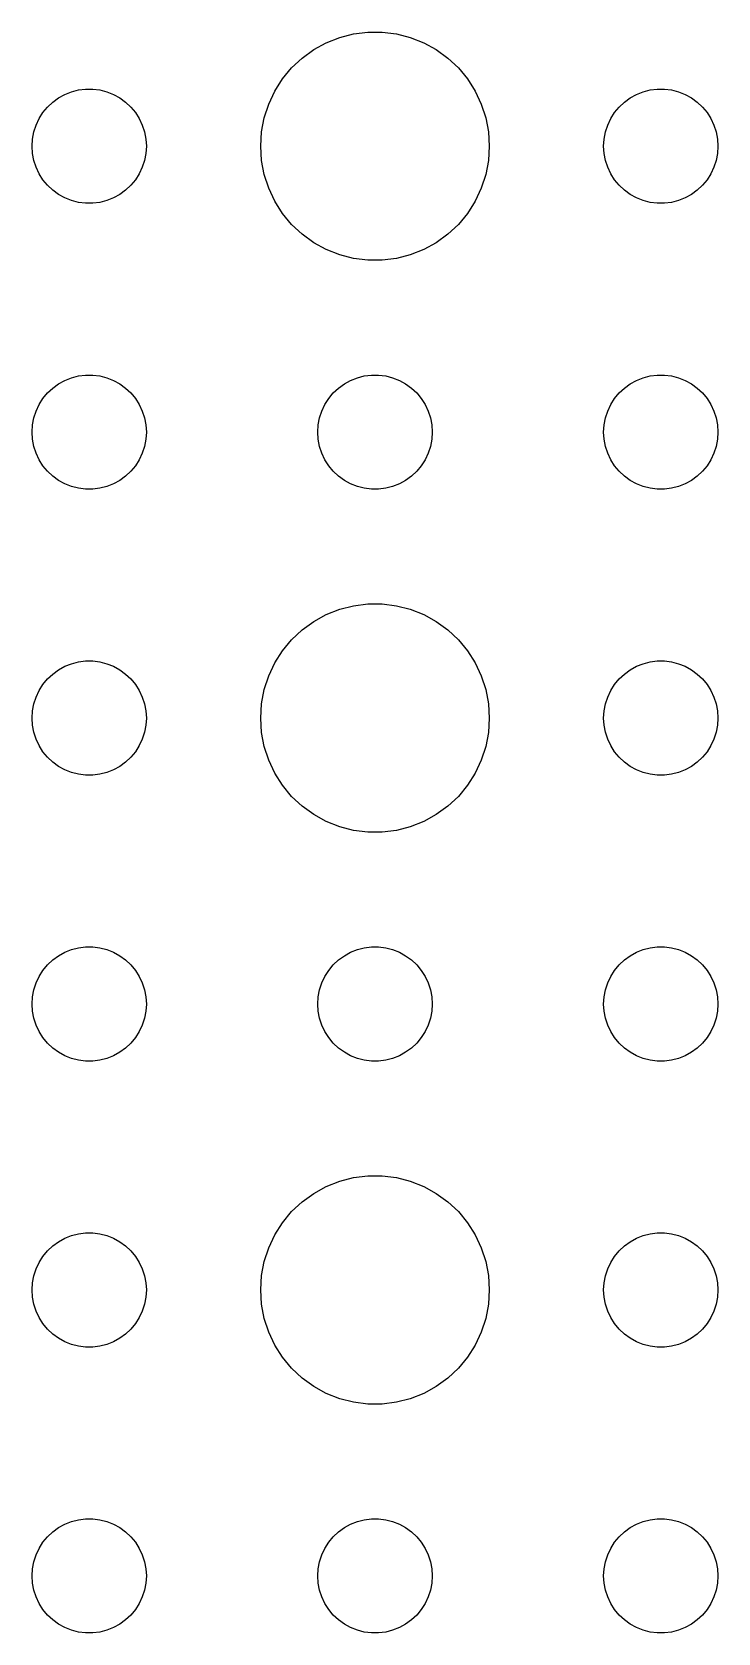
# Model space of a CAD drawing. Header units: metres. Extents: x -157 to 157, y -157 to 157.
# Drawn here: x 66 to 84, y -24 to 17.99 of the extents above; entities that cross this region are included whole.
import ezdxf

# ---------------------------------------------------------------- set-up
doc = ezdxf.new("R2010")
doc.units = ezdxf.units.M

msp = doc.modelspace()

# ---------------------------------------------------------------- linework, layer by layer
for p, q in [((73.3925, 17.533), (73.7227, 17.7145)), ((73.7227, 17.7145), (74.073, 17.8532)), ((74.073, 17.8532), (74.4379, 17.9469)), ((74.4379, 17.9469), (74.8116, 17.9941)), ((74.8116, 17.9941), (75.1884, 17.9941)), ((75.1884, 17.9941), (75.5621, 17.9469)), ((75.5621, 17.9469), (75.927, 17.8532)), ((75.927, 17.8532), (76.2773, 17.7145)), ((76.2773, 17.7145), (76.6075, 17.533)), ((72.8131, 17.0536), (73.0877, 17.3115)), ((73.0877, 17.3115), (73.3925, 17.533)), ((76.6075, 17.533), (76.9123, 17.3115)), ((76.9123, 17.3115), (77.1869, 17.0536)), ((72.573, 16.7634), (72.8131, 17.0536)), ((77.1869, 17.0536), (77.427, 16.7634)), ((66.8613, 16.3572), (67.0365, 16.4266)), ((67.0365, 16.4266), (67.2189, 16.4734)), ((67.2189, 16.4734), (67.4058, 16.497)), ((67.4058, 16.497), (67.5942, 16.497)), ((67.5942, 16.497), (67.7811, 16.4734)), ((67.7811, 16.4734), (67.9635, 16.4266)), ((67.9635, 16.4266), (68.1387, 16.3572)), ((72.2107, 16.1044), (72.3711, 16.4453)), ((72.3711, 16.4453), (72.573, 16.7634)), ((77.427, 16.7634), (77.6289, 16.4453)), ((77.6289, 16.4453), (77.7893, 16.1044)), ((81.8613, 16.3572), (82.0365, 16.4266)), ((82.0365, 16.4266), (82.2189, 16.4734)), ((82.2189, 16.4734), (82.4058, 16.497)), ((82.4058, 16.497), (82.5942, 16.497)), ((82.5942, 16.497), (82.7811, 16.4734)), ((82.7811, 16.4734), (82.9635, 16.4266)), ((82.9635, 16.4266), (83.1387, 16.3572)), ((66.2865, 15.8817), (66.4065, 16.0268)), ((66.4065, 16.0268), (66.5439, 16.1558)), ((66.5439, 16.1558), (66.6963, 16.2665)), ((66.6963, 16.2665), (66.8613, 16.3572)), ((68.1387, 16.3572), (68.3037, 16.2665)), ((68.3037, 16.2665), (68.4561, 16.1558)), ((68.4561, 16.1558), (68.5934, 16.0268)), ((68.5934, 16.0268), (68.7135, 15.8817)), ((72.0943, 15.7461), (72.2107, 16.1044)), ((77.7893, 16.1044), (77.9057, 15.7461)), ((81.2865, 15.8817), (81.4065, 16.0268)), ((81.4065, 16.0268), (81.5439, 16.1558)), ((81.5439, 16.1558), (81.6963, 16.2665)), ((81.6963, 16.2665), (81.8613, 16.3572)), ((83.1387, 16.3572), (83.3037, 16.2665)), ((83.3037, 16.2665), (83.4561, 16.1558)), ((83.4561, 16.1558), (83.5934, 16.0268)), ((83.5934, 16.0268), (83.7135, 15.8817)), ((66.0471, 15.373), (66.1053, 15.5522)), ((66.1053, 15.5522), (66.1855, 15.7226)), ((66.1855, 15.7226), (66.2865, 15.8817)), ((68.7135, 15.8817), (68.8145, 15.7226)), ((68.8145, 15.7226), (68.8947, 15.5522)), ((68.8947, 15.5522), (68.9529, 15.373)), ((72.0237, 15.376), (72.0943, 15.7461)), ((77.9057, 15.7461), (77.9763, 15.376)), ((81.0471, 15.373), (81.1053, 15.5522)), ((81.1053, 15.5522), (81.1855, 15.7226)), ((81.1855, 15.7226), (81.2865, 15.8817)), ((83.7135, 15.8817), (83.8145, 15.7226)), ((83.8145, 15.7226), (83.8947, 15.5522)), ((83.8947, 15.5522), (83.9529, 15.373)), ((66, 15), (66.0118, 15.188)), ((66.0118, 15.188), (66.0471, 15.373)), ((68.9529, 15.373), (68.9882, 15.188)), ((68.9882, 15.188), (69, 15)), ((72, 15), (72.0237, 15.376)), ((77.9763, 15.376), (78, 15)), ((81, 15), (81.0118, 15.188)), ((81.0118, 15.188), (81.0471, 15.373)), ((83.9529, 15.373), (83.9882, 15.188)), ((83.9882, 15.188), (84, 15)), ((66.0118, 14.812), (66, 15)), ((66.0471, 14.627), (66.0118, 14.812)), ((68.9882, 14.812), (68.9529, 14.627)), ((69, 15), (68.9882, 14.812)), ((72.0237, 14.624), (72, 15)), ((78, 15), (77.9763, 14.624)), ((81.0118, 14.812), (81, 15)), ((81.0471, 14.627), (81.0118, 14.812)), ((83.9882, 14.812), (83.9529, 14.627)), ((84, 15), (83.9882, 14.812)), ((66.1053, 14.4478), (66.0471, 14.627)), ((66.1855, 14.2774), (66.1053, 14.4478)), ((66.2865, 14.1183), (66.1855, 14.2774)), ((68.8145, 14.2774), (68.7135, 14.1183)), ((68.8947, 14.4478), (68.8145, 14.2774)), ((68.9529, 14.627), (68.8947, 14.4478)), ((72.0943, 14.2539), (72.0237, 14.624)), ((77.9763, 14.624), (77.9057, 14.2539)), ((81.1053, 14.4478), (81.0471, 14.627)), ((81.1855, 14.2774), (81.1053, 14.4478)), ((81.2865, 14.1183), (81.1855, 14.2774)), ((83.8145, 14.2774), (83.7135, 14.1183)), ((83.8947, 14.4478), (83.8145, 14.2774)), ((83.9529, 14.627), (83.8947, 14.4478)), ((66.4065, 13.9732), (66.2865, 14.1183)), ((66.5439, 13.8442), (66.4065, 13.9732)), ((68.5934, 13.9732), (68.4561, 13.8442)), ((68.7135, 14.1183), (68.5934, 13.9732)), ((72.2107, 13.8956), (72.0943, 14.2539)), ((72.3711, 13.5547), (72.2107, 13.8956)), ((77.7893, 13.8956), (77.6289, 13.5547)), ((77.9057, 14.2539), (77.7893, 13.8956)), ((81.4065, 13.9732), (81.2865, 14.1183)), ((81.5439, 13.8442), (81.4065, 13.9732)), ((83.5934, 13.9732), (83.4561, 13.8442)), ((83.7135, 14.1183), (83.5934, 13.9732)), ((66.6963, 13.7335), (66.5439, 13.8442)), ((66.8613, 13.6427), (66.6963, 13.7335)), ((67.0365, 13.5734), (66.8613, 13.6427)), ((67.2189, 13.5266), (67.0365, 13.5734)), ((67.4058, 13.5029), (67.2189, 13.5266)), ((67.5942, 13.5029), (67.4058, 13.5029)), ((67.7811, 13.5266), (67.5942, 13.5029)), ((67.9635, 13.5734), (67.7811, 13.5266)), ((68.1387, 13.6427), (67.9635, 13.5734)), ((68.3037, 13.7335), (68.1387, 13.6427)), ((68.4561, 13.8442), (68.3037, 13.7335)), ((72.573, 13.2366), (72.3711, 13.5547)), ((77.6289, 13.5547), (77.427, 13.2366)), ((81.6963, 13.7335), (81.5439, 13.8442)), ((81.8613, 13.6427), (81.6963, 13.7335)), ((82.0365, 13.5734), (81.8613, 13.6427)), ((82.2189, 13.5266), (82.0365, 13.5734)), ((82.4058, 13.5029), (82.2189, 13.5266)), ((82.5942, 13.5029), (82.4058, 13.5029)), ((82.7811, 13.5266), (82.5942, 13.5029)), ((82.9635, 13.5734), (82.7811, 13.5266)), ((83.1387, 13.6427), (82.9635, 13.5734)), ((83.3037, 13.7335), (83.1387, 13.6427)), ((83.4561, 13.8442), (83.3037, 13.7335)), ((72.8131, 12.9464), (72.573, 13.2366)), ((77.427, 13.2366), (77.1869, 12.9464)), ((73.0877, 12.6884), (72.8131, 12.9464)), ((73.3925, 12.467), (73.0877, 12.6884)), ((76.9123, 12.6884), (76.6075, 12.467)), ((77.1869, 12.9464), (76.9123, 12.6884)), ((73.7227, 12.2855), (73.3925, 12.467)), ((74.073, 12.1468), (73.7227, 12.2855)), ((76.2773, 12.2855), (75.927, 12.1468)), ((76.6075, 12.467), (76.2773, 12.2855)), ((74.4379, 12.0531), (74.073, 12.1468)), ((74.8116, 12.0059), (74.4379, 12.0531)), ((75.1884, 12.0059), (74.8116, 12.0059)), ((75.5621, 12.0531), (75.1884, 12.0059)), ((75.927, 12.1468), (75.5621, 12.0531)), ((66.6963, 8.76648), (66.8613, 8.85724)), ((66.8613, 8.85724), (67.0365, 8.92657)), ((67.0365, 8.92657), (67.2189, 8.97342)), ((67.2189, 8.97342), (67.4058, 8.99704)), ((67.4058, 8.99704), (67.5942, 8.99704)), ((67.5942, 8.99704), (67.7811, 8.97342)), ((67.7811, 8.97342), (67.9635, 8.92657)), ((67.9635, 8.92657), (68.1387, 8.85724)), ((68.1387, 8.85724), (68.3037, 8.76648)), ((74.1963, 8.76648), (74.3613, 8.85724)), ((74.3613, 8.85724), (74.5365, 8.92657)), ((74.5365, 8.92657), (74.7189, 8.97342)), ((74.7189, 8.97342), (74.9058, 8.99704)), ((74.9058, 8.99704), (75.0942, 8.99704)), ((75.0942, 8.99704), (75.2811, 8.97342)), ((75.2811, 8.97342), (75.4635, 8.92657)), ((75.4635, 8.92657), (75.6387, 8.85724)), ((75.6387, 8.85724), (75.8037, 8.76648)), ((81.6963, 8.76648), (81.8613, 8.85724)), ((81.8613, 8.85724), (82.0365, 8.92657)), ((82.0365, 8.92657), (82.2189, 8.97342)), ((82.2189, 8.97342), (82.4058, 8.99704)), ((82.4058, 8.99704), (82.5942, 8.99704)), ((82.5942, 8.99704), (82.7811, 8.97342)), ((82.7811, 8.97342), (82.9635, 8.92657)), ((82.9635, 8.92657), (83.1387, 8.85724)), ((83.1387, 8.85724), (83.3037, 8.76648)), ((66.2865, 8.38167), (66.4065, 8.52681)), ((66.4065, 8.52681), (66.5439, 8.65576)), ((66.5439, 8.65576), (66.6963, 8.76648)), ((68.3037, 8.76648), (68.4561, 8.65576)), ((68.4561, 8.65576), (68.5934, 8.52681)), ((68.5934, 8.52681), (68.7135, 8.38167)), ((73.7865, 8.38167), (73.9065, 8.52681)), ((73.9065, 8.52681), (74.0439, 8.65576)), ((74.0439, 8.65576), (74.1963, 8.76648)), ((75.8037, 8.76648), (75.9561, 8.65576)), ((75.9561, 8.65576), (76.0934, 8.52681)), ((76.0934, 8.52681), (76.2135, 8.38167)), ((81.2865, 8.38167), (81.4065, 8.52681)), ((81.4065, 8.52681), (81.5439, 8.65576)), ((81.5439, 8.65576), (81.6963, 8.76648)), ((83.3037, 8.76648), (83.4561, 8.65576)), ((83.4561, 8.65576), (83.5934, 8.52681)), ((83.5934, 8.52681), (83.7135, 8.38167)), ((66.0471, 7.87303), (66.1053, 8.05219)), ((66.1053, 8.05219), (66.1855, 8.22263)), ((66.1855, 8.22263), (66.2865, 8.38167)), ((68.7135, 8.38167), (68.8145, 8.22263)), ((68.8145, 8.22263), (68.8947, 8.05219)), ((68.8947, 8.05219), (68.9529, 7.87303)), ((73.5471, 7.87303), (73.6053, 8.05219)), ((73.6053, 8.05219), (73.6855, 8.22263)), ((73.6855, 8.22263), (73.7865, 8.38167)), ((76.2135, 8.38167), (76.3145, 8.22263)), ((76.3145, 8.22263), (76.3947, 8.05219)), ((76.3947, 8.05219), (76.4529, 7.87303)), ((81.0471, 7.87303), (81.1053, 8.05219)), ((81.1053, 8.05219), (81.1855, 8.22263)), ((81.1855, 8.22263), (81.2865, 8.38167)), ((83.7135, 8.38167), (83.8145, 8.22263)), ((83.8145, 8.22263), (83.8947, 8.05219)), ((83.8947, 8.05219), (83.9529, 7.87303)), ((66, 7.5), (66.0118, 7.68799)), ((66.0118, 7.68799), (66.0471, 7.87303)), ((68.9529, 7.87303), (68.9882, 7.68799)), ((68.9882, 7.68799), (69, 7.5)), ((73.5, 7.5), (73.5118, 7.68799)), ((73.5118, 7.68799), (73.5471, 7.87303)), ((76.4529, 7.87303), (76.4882, 7.68799)), ((76.4882, 7.68799), (76.5, 7.5)), ((81, 7.5), (81.0118, 7.68799)), ((81.0118, 7.68799), (81.0471, 7.87303)), ((83.9529, 7.87303), (83.9882, 7.68799)), ((83.9882, 7.68799), (84, 7.5)), ((66.0118, 7.312), (66, 7.5)), ((66.0471, 7.12695), (66.0118, 7.312)), ((68.9882, 7.312), (68.9529, 7.12695)), ((69, 7.5), (68.9882, 7.312)), ((73.5118, 7.312), (73.5, 7.5)), ((73.5471, 7.12695), (73.5118, 7.312)), ((76.4882, 7.312), (76.4529, 7.12695)), ((76.5, 7.5), (76.4882, 7.312)), ((81.0118, 7.312), (81, 7.5)), ((81.0471, 7.12695), (81.0118, 7.312)), ((83.9882, 7.312), (83.9529, 7.12695)), ((84, 7.5), (83.9882, 7.312)), ((66.1053, 6.9478), (66.0471, 7.12695)), ((66.1855, 6.77736), (66.1053, 6.9478)), ((66.2865, 6.61832), (66.1855, 6.77736)), ((68.8145, 6.77736), (68.7135, 6.61832)), ((68.8947, 6.9478), (68.8145, 6.77736)), ((68.9529, 7.12695), (68.8947, 6.9478)), ((73.6053, 6.9478), (73.5471, 7.12695)), ((73.6855, 6.77736), (73.6053, 6.9478)), ((73.7865, 6.61832), (73.6855, 6.77736)), ((76.3145, 6.77736), (76.2135, 6.61832)), ((76.3947, 6.9478), (76.3145, 6.77736)), ((76.4529, 7.12695), (76.3947, 6.9478)), ((81.1053, 6.9478), (81.0471, 7.12695)), ((81.1855, 6.77736), (81.1053, 6.9478)), ((81.2865, 6.61832), (81.1855, 6.77736)), ((83.8145, 6.77736), (83.7135, 6.61832)), ((83.8947, 6.9478), (83.8145, 6.77736)), ((83.9529, 7.12695), (83.8947, 6.9478)), ((66.4065, 6.47318), (66.2865, 6.61832)), ((66.5439, 6.34422), (66.4065, 6.47318)), ((66.6963, 6.23351), (66.5439, 6.34422)), ((68.4561, 6.34422), (68.3037, 6.23351)), ((68.5934, 6.47318), (68.4561, 6.34422)), ((68.7135, 6.61832), (68.5934, 6.47318)), ((73.9065, 6.47318), (73.7865, 6.61832)), ((74.0439, 6.34422), (73.9065, 6.47318)), ((74.1963, 6.23351), (74.0439, 6.34422)), ((75.9561, 6.34422), (75.8037, 6.23351)), ((76.0934, 6.47318), (75.9561, 6.34422)), ((76.2135, 6.61832), (76.0934, 6.47318)), ((81.4065, 6.47318), (81.2865, 6.61832)), ((81.5439, 6.34422), (81.4065, 6.47318)), ((81.6963, 6.23351), (81.5439, 6.34422)), ((83.4561, 6.34422), (83.3037, 6.23351)), ((83.5934, 6.47318), (83.4561, 6.34422)), ((83.7135, 6.61832), (83.5934, 6.47318)), ((66.8613, 6.14275), (66.6963, 6.23351)), ((67.0365, 6.07341), (66.8613, 6.14275)), ((67.2189, 6.02657), (67.0365, 6.07341)), ((67.4058, 6.00294), (67.2189, 6.02657)), ((67.5942, 6.00294), (67.4058, 6.00294)), ((67.7811, 6.02657), (67.5942, 6.00294)), ((67.9635, 6.07341), (67.7811, 6.02657)), ((68.1387, 6.14275), (67.9635, 6.07341)), ((68.3037, 6.23351), (68.1387, 6.14275)), ((74.3613, 6.14275), (74.1963, 6.23351)), ((74.5365, 6.07341), (74.3613, 6.14275)), ((74.7189, 6.02657), (74.5365, 6.07341)), ((74.9058, 6.00294), (74.7189, 6.02657)), ((75.0942, 6.00294), (74.9058, 6.00294)), ((75.2811, 6.02657), (75.0942, 6.00294)), ((75.4635, 6.07341), (75.2811, 6.02657)), ((75.6387, 6.14275), (75.4635, 6.07341)), ((75.8037, 6.23351), (75.6387, 6.14275)), ((81.8613, 6.14275), (81.6963, 6.23351)), ((82.0365, 6.07341), (81.8613, 6.14275)), ((82.2189, 6.02657), (82.0365, 6.07341)), ((82.4058, 6.00294), (82.2189, 6.02657)), ((82.5942, 6.00294), (82.4058, 6.00294)), ((82.7811, 6.02657), (82.5942, 6.00294)), ((82.9635, 6.07341), (82.7811, 6.02657)), ((83.1387, 6.14275), (82.9635, 6.07341)), ((83.3037, 6.23351), (83.1387, 6.14275)), ((74.073, 2.85316), (74.4379, 2.94685)), ((74.4379, 2.94685), (74.8116, 2.99408)), ((74.8116, 2.99408), (75.1884, 2.99408)), ((75.1884, 2.99408), (75.5621, 2.94685)), ((75.5621, 2.94685), (75.927, 2.85316)), ((73.0877, 2.31154), (73.3925, 2.53297)), ((73.3925, 2.53297), (73.7227, 2.71448)), ((73.7227, 2.71448), (74.073, 2.85316)), ((75.927, 2.85316), (76.2773, 2.71448)), ((76.2773, 2.71448), (76.6075, 2.53297)), ((76.6075, 2.53297), (76.9123, 2.31154)), ((72.8131, 2.05363), (73.0877, 2.31154)), ((76.9123, 2.31154), (77.1869, 2.05363)), ((72.3711, 1.44525), (72.573, 1.76335)), ((72.573, 1.76335), (72.8131, 2.05363)), ((77.1869, 2.05363), (77.427, 1.76335)), ((77.427, 1.76335), (77.6289, 1.44525)), ((66.5439, 1.15576), (66.6963, 1.26648)), ((66.6963, 1.26648), (66.8613, 1.35724)), ((66.8613, 1.35724), (67.0365, 1.42657)), ((67.0365, 1.42657), (67.2189, 1.47342)), ((67.2189, 1.47342), (67.4058, 1.49704)), ((67.4058, 1.49704), (67.5942, 1.49704)), ((67.5942, 1.49704), (67.7811, 1.47342)), ((67.7811, 1.47342), (67.9635, 1.42657)), ((67.9635, 1.42657), (68.1387, 1.35724)), ((68.1387, 1.35724), (68.3037, 1.26648)), ((68.3037, 1.26648), (68.4561, 1.15576)), ((72.2107, 1.10437), (72.3711, 1.44525)), ((77.6289, 1.44525), (77.7893, 1.10437)), ((81.5439, 1.15576), (81.6963, 1.26648)), ((81.6963, 1.26648), (81.8613, 1.35724)), ((81.8613, 1.35724), (82.0365, 1.42657)), ((82.0365, 1.42657), (82.2189, 1.47342)), ((82.2189, 1.47342), (82.4058, 1.49704)), ((82.4058, 1.49704), (82.5942, 1.49704)), ((82.5942, 1.49704), (82.7811, 1.47342)), ((82.7811, 1.47342), (82.9635, 1.42657)), ((82.9635, 1.42657), (83.1387, 1.35724)), ((83.1387, 1.35724), (83.3037, 1.26648)), ((83.3037, 1.26648), (83.4561, 1.15576)), ((66.1855, 0.72263), (66.2865, 0.88167)), ((66.2865, 0.88167), (66.4065, 1.02681)), ((66.4065, 1.02681), (66.5439, 1.15576)), ((68.4561, 1.15576), (68.5934, 1.02681)), ((68.5934, 1.02681), (68.7135, 0.88167)), ((68.7135, 0.88167), (68.8145, 0.72263)), ((72.0943, 0.74606), (72.2107, 1.10437)), ((77.7893, 1.10437), (77.9057, 0.74606)), ((81.1855, 0.72263), (81.2865, 0.88167)), ((81.2865, 0.88167), (81.4065, 1.02681)), ((81.4065, 1.02681), (81.5439, 1.15576)), ((83.4561, 1.15576), (83.5934, 1.02681)), ((83.5934, 1.02681), (83.7135, 0.88167)), ((83.7135, 0.88167), (83.8145, 0.72263)), ((66.0471, 0.37303), (66.1053, 0.55219)), ((66.1053, 0.55219), (66.1855, 0.72263)), ((68.8145, 0.72263), (68.8947, 0.55219)), ((68.8947, 0.55219), (68.9529, 0.37303)), ((72.0237, 0.37599), (72.0943, 0.74606)), ((77.9057, 0.74606), (77.9763, 0.37599)), ((81.0471, 0.37303), (81.1053, 0.55219)), ((81.1053, 0.55219), (81.1855, 0.72263)), ((83.8145, 0.72263), (83.8947, 0.55219)), ((83.8947, 0.55219), (83.9529, 0.37303)), ((66, 0), (66.0118, 0.18799)), ((66.0118, -0.18799), (66, 0)), ((66.0118, 0.18799), (66.0471, 0.37303)), ((68.9529, 0.37303), (68.9882, 0.18799)), ((68.9882, 0.18799), (69, 0)), ((69, 0), (68.9882, -0.18799)), ((72, 0), (72.0237, 0.37599)), ((72.0237, -0.37599), (72, 0)), ((77.9763, 0.37599), (78, 0)), ((78, 0), (77.9763, -0.37599)), ((81, 0), (81.0118, 0.18799)), ((81.0118, -0.18799), (81, 0)), ((81.0118, 0.18799), (81.0471, 0.37303)), ((83.9529, 0.37303), (83.9882, 0.18799)), ((83.9882, 0.18799), (84, 0)), ((84, 0), (83.9882, -0.18799)), ((66.0471, -0.37303), (66.0118, -0.18799)), ((66.1053, -0.55219), (66.0471, -0.37303)), ((68.9529, -0.37303), (68.8947, -0.55219)), ((68.9882, -0.18799), (68.9529, -0.37303)), ((72.0943, -0.74606), (72.0237, -0.37599)), ((77.9763, -0.37599), (77.9057, -0.74606)), ((81.0471, -0.37303), (81.0118, -0.18799)), ((81.1053, -0.55219), (81.0471, -0.37303)), ((83.9529, -0.37303), (83.8947, -0.55219)), ((83.9882, -0.18799), (83.9529, -0.37303)), ((66.1855, -0.72263), (66.1053, -0.55219)), ((66.2865, -0.88167), (66.1855, -0.72263)), ((68.8145, -0.72263), (68.7135, -0.88167)), ((68.8947, -0.55219), (68.8145, -0.72263)), ((72.2107, -1.10437), (72.0943, -0.74606)), ((77.9057, -0.74606), (77.7893, -1.10437)), ((81.1855, -0.72263), (81.1053, -0.55219)), ((81.2865, -0.88167), (81.1855, -0.72263)), ((83.8145, -0.72263), (83.7135, -0.88167)), ((83.8947, -0.55219), (83.8145, -0.72263)), ((66.4065, -1.02681), (66.2865, -0.88167)), ((66.5439, -1.15576), (66.4065, -1.02681)), ((66.6963, -1.26648), (66.5439, -1.15576)), ((68.4561, -1.15576), (68.3037, -1.26648)), ((68.5934, -1.02681), (68.4561, -1.15576)), ((68.7135, -0.88167), (68.5934, -1.02681)), ((72.3711, -1.44525), (72.2107, -1.10437)), ((77.7893, -1.10437), (77.6289, -1.44525)), ((81.4065, -1.02681), (81.2865, -0.88167)), ((81.5439, -1.15576), (81.4065, -1.02681)), ((81.6963, -1.26648), (81.5439, -1.15576)), ((83.4561, -1.15576), (83.3037, -1.26648)), ((83.5934, -1.02681), (83.4561, -1.15576)), ((83.7135, -0.88167), (83.5934, -1.02681)), ((66.8613, -1.35724), (66.6963, -1.26648)), ((67.0365, -1.42657), (66.8613, -1.35724)), ((67.2189, -1.47342), (67.0365, -1.42657)), ((67.4058, -1.49704), (67.2189, -1.47342)), ((67.5942, -1.49704), (67.4058, -1.49704)), ((67.7811, -1.47342), (67.5942, -1.49704)), ((67.9635, -1.42657), (67.7811, -1.47342)), ((68.1387, -1.35724), (67.9635, -1.42657)), ((68.3037, -1.26648), (68.1387, -1.35724)), ((72.573, -1.76335), (72.3711, -1.44525)), ((77.6289, -1.44525), (77.427, -1.76335)), ((81.8613, -1.35724), (81.6963, -1.26648)), ((82.0365, -1.42657), (81.8613, -1.35724)), ((82.2189, -1.47342), (82.0365, -1.42657)), ((82.4058, -1.49704), (82.2189, -1.47342)), ((82.5942, -1.49704), (82.4058, -1.49704)), ((82.7811, -1.47342), (82.5942, -1.49704)), ((82.9635, -1.42657), (82.7811, -1.47342)), ((83.1387, -1.35724), (82.9635, -1.42657)), ((83.3037, -1.26648), (83.1387, -1.35724)), ((72.8131, -2.05363), (72.573, -1.76335)), ((73.0877, -2.31154), (72.8131, -2.05363)), ((77.1869, -2.05363), (76.9123, -2.31154)), ((77.427, -1.76335), (77.1869, -2.05363)), ((73.3925, -2.53297), (73.0877, -2.31154)), ((76.9123, -2.31154), (76.6075, -2.53297)), ((73.7227, -2.71448), (73.3925, -2.53297)), ((74.073, -2.85316), (73.7227, -2.71448)), ((74.4379, -2.94685), (74.073, -2.85316)), ((75.927, -2.85316), (75.5621, -2.94685)), ((76.2773, -2.71448), (75.927, -2.85316)), ((76.6075, -2.53297), (76.2773, -2.71448)), ((74.8116, -2.99408), (74.4379, -2.94685)), ((75.1884, -2.99408), (74.8116, -2.99408)), ((75.5621, -2.94685), (75.1884, -2.99408)), ((66.5439, -6.34422), (66.6963, -6.23351)), ((66.6963, -6.23351), (66.8613, -6.14275)), ((66.8613, -6.14275), (67.0365, -6.07341)), ((67.0365, -6.07341), (67.2189, -6.02657)), ((67.2189, -6.02657), (67.4058, -6.00294)), ((67.4058, -6.00294), (67.5942, -6.00294)), ((67.5942, -6.00294), (67.7811, -6.02657)), ((67.7811, -6.02657), (67.9635, -6.07341)), ((67.9635, -6.07341), (68.1387, -6.14275)), ((68.1387, -6.14275), (68.3037, -6.23351)), ((68.3037, -6.23351), (68.4561, -6.34422)), ((74.0439, -6.34422), (74.1963, -6.23351)), ((74.1963, -6.23351), (74.3613, -6.14275)), ((74.3613, -6.14275), (74.5365, -6.07341)), ((74.5365, -6.07341), (74.7189, -6.02657)), ((74.7189, -6.02657), (74.9058, -6.00294)), ((74.9058, -6.00294), (75.0942, -6.00294)), ((75.0942, -6.00294), (75.2811, -6.02657)), ((75.2811, -6.02657), (75.4635, -6.07341)), ((75.4635, -6.07341), (75.6387, -6.14275)), ((75.6387, -6.14275), (75.8037, -6.23351)), ((75.8037, -6.23351), (75.9561, -6.34422)), ((81.5439, -6.34422), (81.6963, -6.23351)), ((81.6963, -6.23351), (81.8613, -6.14275)), ((81.8613, -6.14275), (82.0365, -6.07341)), ((82.0365, -6.07341), (82.2189, -6.02657)), ((82.2189, -6.02657), (82.4058, -6.00294)), ((82.4058, -6.00294), (82.5942, -6.00294)), ((82.5942, -6.00294), (82.7811, -6.02657)), ((82.7811, -6.02657), (82.9635, -6.07341)), ((82.9635, -6.07341), (83.1387, -6.14275)), ((83.1387, -6.14275), (83.3037, -6.23351)), ((83.3037, -6.23351), (83.4561, -6.34422)), ((66.1855, -6.77736), (66.2865, -6.61832)), ((66.2865, -6.61832), (66.4065, -6.47318)), ((66.4065, -6.47318), (66.5439, -6.34422)), ((68.4561, -6.34422), (68.5934, -6.47318)), ((68.5934, -6.47318), (68.7135, -6.61832)), ((68.7135, -6.61832), (68.8145, -6.77736)), ((73.6855, -6.77736), (73.7865, -6.61832)), ((73.7865, -6.61832), (73.9065, -6.47318)), ((73.9065, -6.47318), (74.0439, -6.34422)), ((75.9561, -6.34422), (76.0934, -6.47318)), ((76.0934, -6.47318), (76.2135, -6.61832)), ((76.2135, -6.61832), (76.3145, -6.77736)), ((81.1855, -6.77736), (81.2865, -6.61832)), ((81.2865, -6.61832), (81.4065, -6.47318)), ((81.4065, -6.47318), (81.5439, -6.34422)), ((83.4561, -6.34422), (83.5934, -6.47318)), ((83.5934, -6.47318), (83.7135, -6.61832)), ((83.7135, -6.61832), (83.8145, -6.77736)), ((66.0118, -7.312), (66.0471, -7.12695)), ((66.0471, -7.12695), (66.1053, -6.9478)), ((66.1053, -6.9478), (66.1855, -6.77736)), ((68.8145, -6.77736), (68.8947, -6.9478)), ((68.8947, -6.9478), (68.9529, -7.12695)), ((68.9529, -7.12695), (68.9882, -7.312)), ((73.5118, -7.312), (73.5471, -7.12695)), ((73.5471, -7.12695), (73.6053, -6.9478)), ((73.6053, -6.9478), (73.6855, -6.77736)), ((76.3145, -6.77736), (76.3947, -6.9478)), ((76.3947, -6.9478), (76.4529, -7.12695)), ((76.4529, -7.12695), (76.4882, -7.312)), ((81.0118, -7.312), (81.0471, -7.12695)), ((81.0471, -7.12695), (81.1053, -6.9478)), ((81.1053, -6.9478), (81.1855, -6.77736)), ((83.8145, -6.77736), (83.8947, -6.9478)), ((83.8947, -6.9478), (83.9529, -7.12695)), ((83.9529, -7.12695), (83.9882, -7.312)), ((66, -7.5), (66.0118, -7.312)), ((66.0118, -7.68799), (66, -7.5)), ((68.9882, -7.312), (69, -7.5)), ((69, -7.5), (68.9882, -7.68799)), ((73.5, -7.5), (73.5118, -7.312)), ((73.5118, -7.68799), (73.5, -7.5)), ((76.4882, -7.312), (76.5, -7.5)), ((76.5, -7.5), (76.4882, -7.68799)), ((81, -7.5), (81.0118, -7.312)), ((81.0118, -7.68799), (81, -7.5)), ((83.9882, -7.312), (84, -7.5)), ((84, -7.5), (83.9882, -7.68799)), ((66.0471, -7.87303), (66.0118, -7.68799)), ((66.1053, -8.05219), (66.0471, -7.87303)), ((68.9529, -7.87303), (68.8947, -8.05219)), ((68.9882, -7.68799), (68.9529, -7.87303)), ((73.5471, -7.87303), (73.5118, -7.68799)), ((73.6053, -8.05219), (73.5471, -7.87303)), ((76.4529, -7.87303), (76.3947, -8.05219)), ((76.4882, -7.68799), (76.4529, -7.87303)), ((81.0471, -7.87303), (81.0118, -7.68799)), ((81.1053, -8.05219), (81.0471, -7.87303)), ((83.9529, -7.87303), (83.8947, -8.05219)), ((83.9882, -7.68799), (83.9529, -7.87303)), ((66.1855, -8.22263), (66.1053, -8.05219)), ((66.2865, -8.38167), (66.1855, -8.22263)), ((66.4065, -8.52681), (66.2865, -8.38167)), ((68.7135, -8.38167), (68.5934, -8.52681)), ((68.8145, -8.22263), (68.7135, -8.38167)), ((68.8947, -8.05219), (68.8145, -8.22263)), ((73.6855, -8.22263), (73.6053, -8.05219)), ((73.7865, -8.38167), (73.6855, -8.22263)), ((73.9065, -8.52681), (73.7865, -8.38167)), ((76.2135, -8.38167), (76.0934, -8.52681)), ((76.3145, -8.22263), (76.2135, -8.38167)), ((76.3947, -8.05219), (76.3145, -8.22263)), ((81.1855, -8.22263), (81.1053, -8.05219)), ((81.2865, -8.38167), (81.1855, -8.22263)), ((81.4065, -8.52681), (81.2865, -8.38167)), ((83.7135, -8.38167), (83.5934, -8.52681)), ((83.8145, -8.22263), (83.7135, -8.38167)), ((83.8947, -8.05219), (83.8145, -8.22263)), ((66.5439, -8.65576), (66.4065, -8.52681)), ((66.6963, -8.76648), (66.5439, -8.65576)), ((66.8613, -8.85724), (66.6963, -8.76648)), ((68.3037, -8.76648), (68.1387, -8.85724)), ((68.4561, -8.65576), (68.3037, -8.76648)), ((68.5934, -8.52681), (68.4561, -8.65576)), ((74.0439, -8.65576), (73.9065, -8.52681)), ((74.1963, -8.76648), (74.0439, -8.65576)), ((74.3613, -8.85724), (74.1963, -8.76648)), ((75.8037, -8.76648), (75.6387, -8.85724)), ((75.9561, -8.65576), (75.8037, -8.76648)), ((76.0934, -8.52681), (75.9561, -8.65576)), ((81.5439, -8.65576), (81.4065, -8.52681)), ((81.6963, -8.76648), (81.5439, -8.65576)), ((81.8613, -8.85724), (81.6963, -8.76648)), ((83.3037, -8.76648), (83.1387, -8.85724)), ((83.4561, -8.65576), (83.3037, -8.76648)), ((83.5934, -8.52681), (83.4561, -8.65576)), ((67.0365, -8.92657), (66.8613, -8.85724)), ((67.2189, -8.97342), (67.0365, -8.92657)), ((67.4058, -8.99704), (67.2189, -8.97342)), ((67.5942, -8.99704), (67.4058, -8.99704)), ((67.7811, -8.97342), (67.5942, -8.99704)), ((67.9635, -8.92657), (67.7811, -8.97342)), ((68.1387, -8.85724), (67.9635, -8.92657)), ((74.5365, -8.92657), (74.3613, -8.85724)), ((74.7189, -8.97342), (74.5365, -8.92657)), ((74.9058, -8.99704), (74.7189, -8.97342)), ((75.0942, -8.99704), (74.9058, -8.99704)), ((75.2811, -8.97342), (75.0942, -8.99704)), ((75.4635, -8.92657), (75.2811, -8.97342)), ((75.6387, -8.85724), (75.4635, -8.92657)), ((82.0365, -8.92657), (81.8613, -8.85724)), ((82.2189, -8.97342), (82.0365, -8.92657)), ((82.4058, -8.99704), (82.2189, -8.97342)), ((82.5942, -8.99704), (82.4058, -8.99704)), ((82.7811, -8.97342), (82.5942, -8.99704)), ((82.9635, -8.92657), (82.7811, -8.97342)), ((83.1387, -8.85724), (82.9635, -8.92657)), ((73.7227, -12.2855), (74.073, -12.1468)), ((74.073, -12.1468), (74.4379, -12.0531)), ((74.4379, -12.0531), (74.8116, -12.0059)), ((74.8116, -12.0059), (75.1884, -12.0059)), ((75.1884, -12.0059), (75.5621, -12.0531)), ((75.5621, -12.0531), (75.927, -12.1468)), ((75.927, -12.1468), (76.2773, -12.2855)), ((73.0877, -12.6884), (73.3925, -12.467)), ((73.3925, -12.467), (73.7227, -12.2855)), ((76.2773, -12.2855), (76.6075, -12.467)), ((76.6075, -12.467), (76.9123, -12.6884)), ((72.573, -13.2366), (72.8131, -12.9464)), ((72.8131, -12.9464), (73.0877, -12.6884)), ((76.9123, -12.6884), (77.1869, -12.9464)), ((77.1869, -12.9464), (77.427, -13.2366)), ((72.3711, -13.5547), (72.573, -13.2366)), ((77.427, -13.2366), (77.6289, -13.5547)), ((66.4065, -13.9732), (66.5439, -13.8442)), ((66.5439, -13.8442), (66.6963, -13.7335)), ((66.6963, -13.7335), (66.8613, -13.6427)), ((66.8613, -13.6427), (67.0365, -13.5734)), ((67.0365, -13.5734), (67.2189, -13.5266)), ((67.2189, -13.5266), (67.4058, -13.5029)), ((67.4058, -13.5029), (67.5942, -13.5029)), ((67.5942, -13.5029), (67.7811, -13.5266)), ((67.7811, -13.5266), (67.9635, -13.5734)), ((67.9635, -13.5734), (68.1387, -13.6427)), ((68.1387, -13.6427), (68.3037, -13.7335)), ((68.3037, -13.7335), (68.4561, -13.8442)), ((68.4561, -13.8442), (68.5934, -13.9732)), ((72.2107, -13.8956), (72.3711, -13.5547)), ((77.6289, -13.5547), (77.7893, -13.8956)), ((81.4065, -13.9732), (81.5439, -13.8442)), ((81.5439, -13.8442), (81.6963, -13.7335)), ((81.6963, -13.7335), (81.8613, -13.6427)), ((81.8613, -13.6427), (82.0365, -13.5734)), ((82.0365, -13.5734), (82.2189, -13.5266)), ((82.2189, -13.5266), (82.4058, -13.5029)), ((82.4058, -13.5029), (82.5942, -13.5029)), ((82.5942, -13.5029), (82.7811, -13.5266)), ((82.7811, -13.5266), (82.9635, -13.5734)), ((82.9635, -13.5734), (83.1387, -13.6427)), ((83.1387, -13.6427), (83.3037, -13.7335)), ((83.3037, -13.7335), (83.4561, -13.8442)), ((83.4561, -13.8442), (83.5934, -13.9732)), ((66.1855, -14.2774), (66.2865, -14.1183)), ((66.2865, -14.1183), (66.4065, -13.9732)), ((68.5934, -13.9732), (68.7135, -14.1183)), ((68.7135, -14.1183), (68.8145, -14.2774)), ((72.0237, -14.624), (72.0943, -14.2539)), ((72.0943, -14.2539), (72.2107, -13.8956)), ((77.7893, -13.8956), (77.9057, -14.2539)), ((77.9057, -14.2539), (77.9763, -14.624)), ((81.1855, -14.2774), (81.2865, -14.1183)), ((81.2865, -14.1183), (81.4065, -13.9732)), ((83.5934, -13.9732), (83.7135, -14.1183)), ((83.7135, -14.1183), (83.8145, -14.2774)), ((66.0118, -14.812), (66.0471, -14.627)), ((66.0471, -14.627), (66.1053, -14.4478)), ((66.1053, -14.4478), (66.1855, -14.2774)), ((68.8145, -14.2774), (68.8947, -14.4478)), ((68.8947, -14.4478), (68.9529, -14.627)), ((68.9529, -14.627), (68.9882, -14.812)), ((72, -15), (72.0237, -14.624)), ((77.9763, -14.624), (78, -15)), ((81.0118, -14.812), (81.0471, -14.627)), ((81.0471, -14.627), (81.1053, -14.4478)), ((81.1053, -14.4478), (81.1855, -14.2774)), ((83.8145, -14.2774), (83.8947, -14.4478)), ((83.8947, -14.4478), (83.9529, -14.627)), ((83.9529, -14.627), (83.9882, -14.812)), ((66, -15), (66.0118, -14.812)), ((66.0118, -15.188), (66, -15)), ((68.9882, -14.812), (69, -15)), ((69, -15), (68.9882, -15.188)), ((72.0237, -15.376), (72, -15)), ((78, -15), (77.9763, -15.376)), ((81, -15), (81.0118, -14.812)), ((81.0118, -15.188), (81, -15)), ((83.9882, -14.812), (84, -15)), ((84, -15), (83.9882, -15.188)), ((66.0471, -15.373), (66.0118, -15.188)), ((66.1053, -15.5522), (66.0471, -15.373)), ((68.9529, -15.373), (68.8947, -15.5522)), ((68.9882, -15.188), (68.9529, -15.373)), ((72.0943, -15.7461), (72.0237, -15.376)), ((77.9763, -15.376), (77.9057, -15.7461)), ((81.0471, -15.373), (81.0118, -15.188)), ((81.1053, -15.5522), (81.0471, -15.373)), ((83.9529, -15.373), (83.8947, -15.5522)), ((83.9882, -15.188), (83.9529, -15.373)), ((66.1855, -15.7226), (66.1053, -15.5522)), ((66.2865, -15.8817), (66.1855, -15.7226)), ((66.4065, -16.0268), (66.2865, -15.8817)), ((68.7135, -15.8817), (68.5934, -16.0268)), ((68.8145, -15.7226), (68.7135, -15.8817)), ((68.8947, -15.5522), (68.8145, -15.7226)), ((72.2107, -16.1044), (72.0943, -15.7461)), ((77.9057, -15.7461), (77.7893, -16.1044)), ((81.1855, -15.7226), (81.1053, -15.5522)), ((81.2865, -15.8817), (81.1855, -15.7226)), ((81.4065, -16.0268), (81.2865, -15.8817)), ((83.7135, -15.8817), (83.5934, -16.0268)), ((83.8145, -15.7226), (83.7135, -15.8817)), ((83.8947, -15.5522), (83.8145, -15.7226)), ((66.5439, -16.1558), (66.4065, -16.0268)), ((66.6963, -16.2665), (66.5439, -16.1558)), ((66.8613, -16.3572), (66.6963, -16.2665)), ((67.0365, -16.4266), (66.8613, -16.3572)), ((68.1387, -16.3572), (67.9635, -16.4266)), ((68.3037, -16.2665), (68.1387, -16.3572)), ((68.4561, -16.1558), (68.3037, -16.2665)), ((68.5934, -16.0268), (68.4561, -16.1558)), ((72.3711, -16.4453), (72.2107, -16.1044)), ((77.7893, -16.1044), (77.6289, -16.4453)), ((81.5439, -16.1558), (81.4065, -16.0268)), ((81.6963, -16.2665), (81.5439, -16.1558)), ((81.8613, -16.3572), (81.6963, -16.2665)), ((82.0365, -16.4266), (81.8613, -16.3572)), ((83.1387, -16.3572), (82.9635, -16.4266)), ((83.3037, -16.2665), (83.1387, -16.3572)), ((83.4561, -16.1558), (83.3037, -16.2665)), ((83.5934, -16.0268), (83.4561, -16.1558)), ((67.2189, -16.4734), (67.0365, -16.4266)), ((67.4058, -16.497), (67.2189, -16.4734)), ((67.5942, -16.497), (67.4058, -16.497)), ((67.7811, -16.4734), (67.5942, -16.497)), ((67.9635, -16.4266), (67.7811, -16.4734)), ((72.573, -16.7634), (72.3711, -16.4453)), ((72.8131, -17.0536), (72.573, -16.7634)), ((77.427, -16.7634), (77.1869, -17.0536)), ((77.6289, -16.4453), (77.427, -16.7634)), ((82.2189, -16.4734), (82.0365, -16.4266)), ((82.4058, -16.497), (82.2189, -16.4734)), ((82.5942, -16.497), (82.4058, -16.497)), ((82.7811, -16.4734), (82.5942, -16.497)), ((82.9635, -16.4266), (82.7811, -16.4734)), ((73.0877, -17.3115), (72.8131, -17.0536)), ((77.1869, -17.0536), (76.9123, -17.3115)), ((73.3925, -17.533), (73.0877, -17.3115)), ((73.7227, -17.7145), (73.3925, -17.533)), ((76.6075, -17.533), (76.2773, -17.7145)), ((76.9123, -17.3115), (76.6075, -17.533)), ((74.073, -17.8532), (73.7227, -17.7145)), ((74.4379, -17.9469), (74.073, -17.8532)), ((74.8116, -17.9941), (74.4379, -17.9469)), ((75.1884, -17.9941), (74.8116, -17.9941)), ((75.5621, -17.9469), (75.1884, -17.9941)), ((75.927, -17.8532), (75.5621, -17.9469)), ((76.2773, -17.7145), (75.927, -17.8532)), ((66.4065, -21.4732), (66.5439, -21.3442)), ((66.5439, -21.3442), (66.6963, -21.2335)), ((66.6963, -21.2335), (66.8613, -21.1427)), ((66.8613, -21.1427), (67.0365, -21.0734)), ((67.0365, -21.0734), (67.2189, -21.0266)), ((67.2189, -21.0266), (67.4058, -21.003)), ((67.4058, -21.003), (67.5942, -21.003)), ((67.5942, -21.003), (67.7811, -21.0266)), ((67.7811, -21.0266), (67.9635, -21.0734)), ((67.9635, -21.0734), (68.1387, -21.1427)), ((68.1387, -21.1427), (68.3037, -21.2335)), ((68.3037, -21.2335), (68.4561, -21.3442)), ((68.4561, -21.3442), (68.5934, -21.4732)), ((73.9065, -21.4732), (74.0439, -21.3442)), ((74.0439, -21.3442), (74.1963, -21.2335)), ((74.1963, -21.2335), (74.3613, -21.1427)), ((74.3613, -21.1427), (74.5365, -21.0734)), ((74.5365, -21.0734), (74.7189, -21.0266)), ((74.7189, -21.0266), (74.9058, -21.003)), ((74.9058, -21.003), (75.0942, -21.003)), ((75.0942, -21.003), (75.2811, -21.0266)), ((75.2811, -21.0266), (75.4635, -21.0734)), ((75.4635, -21.0734), (75.6387, -21.1427)), ((75.6387, -21.1427), (75.8037, -21.2335)), ((75.8037, -21.2335), (75.9561, -21.3442)), ((75.9561, -21.3442), (76.0934, -21.4732)), ((81.4065, -21.4732), (81.5439, -21.3442)), ((81.5439, -21.3442), (81.6963, -21.2335)), ((81.6963, -21.2335), (81.8613, -21.1427)), ((81.8613, -21.1427), (82.0365, -21.0734)), ((82.0365, -21.0734), (82.2189, -21.0266)), ((82.2189, -21.0266), (82.4058, -21.003)), ((82.4058, -21.003), (82.5942, -21.003)), ((82.5942, -21.003), (82.7811, -21.0266)), ((82.7811, -21.0266), (82.9635, -21.0734)), ((82.9635, -21.0734), (83.1387, -21.1427)), ((83.1387, -21.1427), (83.3037, -21.2335)), ((83.3037, -21.2335), (83.4561, -21.3442)), ((83.4561, -21.3442), (83.5934, -21.4732)), ((66.1053, -21.9478), (66.1855, -21.7774)), ((66.1855, -21.7774), (66.2865, -21.6183)), ((66.2865, -21.6183), (66.4065, -21.4732)), ((68.5934, -21.4732), (68.7135, -21.6183)), ((68.7135, -21.6183), (68.8145, -21.7774)), ((68.8145, -21.7774), (68.8947, -21.9478)), ((73.6053, -21.9478), (73.6855, -21.7774)), ((73.6855, -21.7774), (73.7865, -21.6183)), ((73.7865, -21.6183), (73.9065, -21.4732)), ((76.0934, -21.4732), (76.2135, -21.6183)), ((76.2135, -21.6183), (76.3145, -21.7774)), ((76.3145, -21.7774), (76.3947, -21.9478)), ((81.1053, -21.9478), (81.1855, -21.7774)), ((81.1855, -21.7774), (81.2865, -21.6183)), ((81.2865, -21.6183), (81.4065, -21.4732)), ((83.5934, -21.4732), (83.7135, -21.6183)), ((83.7135, -21.6183), (83.8145, -21.7774)), ((83.8145, -21.7774), (83.8947, -21.9478)), ((66.0118, -22.312), (66.0471, -22.127)), ((66.0471, -22.127), (66.1053, -21.9478)), ((68.8947, -21.9478), (68.9529, -22.127)), ((68.9529, -22.127), (68.9882, -22.312)), ((73.5118, -22.312), (73.5471, -22.127)), ((73.5471, -22.127), (73.6053, -21.9478)), ((76.3947, -21.9478), (76.4529, -22.127)), ((76.4529, -22.127), (76.4882, -22.312)), ((81.0118, -22.312), (81.0471, -22.127)), ((81.0471, -22.127), (81.1053, -21.9478)), ((83.8947, -21.9478), (83.9529, -22.127)), ((83.9529, -22.127), (83.9882, -22.312)), ((66, -22.5), (66.0118, -22.312)), ((66.0118, -22.688), (66, -22.5)), ((68.9882, -22.312), (69, -22.5)), ((69, -22.5), (68.9882, -22.688)), ((73.5, -22.5), (73.5118, -22.312)), ((73.5118, -22.688), (73.5, -22.5)), ((76.4882, -22.312), (76.5, -22.5)), ((76.5, -22.5), (76.4882, -22.688)), ((81, -22.5), (81.0118, -22.312)), ((81.0118, -22.688), (81, -22.5)), ((83.9882, -22.312), (84, -22.5)), ((84, -22.5), (83.9882, -22.688)), ((66.0471, -22.873), (66.0118, -22.688)), ((66.1053, -23.0522), (66.0471, -22.873)), ((66.1855, -23.2226), (66.1053, -23.0522)), ((68.8947, -23.0522), (68.8145, -23.2226)), ((68.9529, -22.873), (68.8947, -23.0522)), ((68.9882, -22.688), (68.9529, -22.873)), ((73.5471, -22.873), (73.5118, -22.688)), ((73.6053, -23.0522), (73.5471, -22.873)), ((73.6855, -23.2226), (73.6053, -23.0522)), ((76.3947, -23.0522), (76.3145, -23.2226)), ((76.4529, -22.873), (76.3947, -23.0522)), ((76.4882, -22.688), (76.4529, -22.873)), ((81.0471, -22.873), (81.0118, -22.688)), ((81.1053, -23.0522), (81.0471, -22.873)), ((81.1855, -23.2226), (81.1053, -23.0522)), ((83.8947, -23.0522), (83.8145, -23.2226)), ((83.9529, -22.873), (83.8947, -23.0522)), ((83.9882, -22.688), (83.9529, -22.873)), ((66.2865, -23.3817), (66.1855, -23.2226)), ((66.4065, -23.5268), (66.2865, -23.3817)), ((68.7135, -23.3817), (68.5934, -23.5268)), ((68.8145, -23.2226), (68.7135, -23.3817)), ((73.7865, -23.3817), (73.6855, -23.2226)), ((73.9065, -23.5268), (73.7865, -23.3817)), ((76.2135, -23.3817), (76.0934, -23.5268)), ((76.3145, -23.2226), (76.2135, -23.3817)), ((81.2865, -23.3817), (81.1855, -23.2226)), ((81.4065, -23.5268), (81.2865, -23.3817)), ((83.7135, -23.3817), (83.5934, -23.5268)), ((83.8145, -23.2226), (83.7135, -23.3817)), ((66.5439, -23.6558), (66.4065, -23.5268)), ((66.6963, -23.7665), (66.5439, -23.6558)), ((66.8613, -23.8572), (66.6963, -23.7665)), ((67.0365, -23.9266), (66.8613, -23.8572)), ((67.2189, -23.9734), (67.0365, -23.9266)), ((67.9635, -23.9266), (67.7811, -23.9734)), ((68.1387, -23.8572), (67.9635, -23.9266)), ((68.3037, -23.7665), (68.1387, -23.8572)), ((68.4561, -23.6558), (68.3037, -23.7665)), ((68.5934, -23.5268), (68.4561, -23.6558)), ((74.0439, -23.6558), (73.9065, -23.5268)), ((74.1963, -23.7665), (74.0439, -23.6558)), ((74.3613, -23.8572), (74.1963, -23.7665)), ((74.5365, -23.9266), (74.3613, -23.8572)), ((74.7189, -23.9734), (74.5365, -23.9266)), ((75.4635, -23.9266), (75.2811, -23.9734)), ((75.6387, -23.8572), (75.4635, -23.9266)), ((75.8037, -23.7665), (75.6387, -23.8572)), ((75.9561, -23.6558), (75.8037, -23.7665)), ((76.0934, -23.5268), (75.9561, -23.6558)), ((81.5439, -23.6558), (81.4065, -23.5268)), ((81.6963, -23.7665), (81.5439, -23.6558)), ((81.8613, -23.8572), (81.6963, -23.7665)), ((82.0365, -23.9266), (81.8613, -23.8572)), ((82.2189, -23.9734), (82.0365, -23.9266)), ((82.9635, -23.9266), (82.7811, -23.9734)), ((83.1387, -23.8572), (82.9635, -23.9266)), ((83.3037, -23.7665), (83.1387, -23.8572)), ((83.4561, -23.6558), (83.3037, -23.7665)), ((83.5934, -23.5268), (83.4561, -23.6558)), ((67.4058, -23.997), (67.2189, -23.9734)), ((67.5942, -23.997), (67.4058, -23.997)), ((67.7811, -23.9734), (67.5942, -23.997)), ((74.9058, -23.997), (74.7189, -23.9734)), ((75.0942, -23.997), (74.9058, -23.997)), ((75.2811, -23.9734), (75.0942, -23.997)), ((82.4058, -23.997), (82.2189, -23.9734)), ((82.5942, -23.997), (82.4058, -23.997)), ((82.7811, -23.9734), (82.5942, -23.997))]:
    msp.add_line(p, q)

doc.saveas('drawing.dxf')
